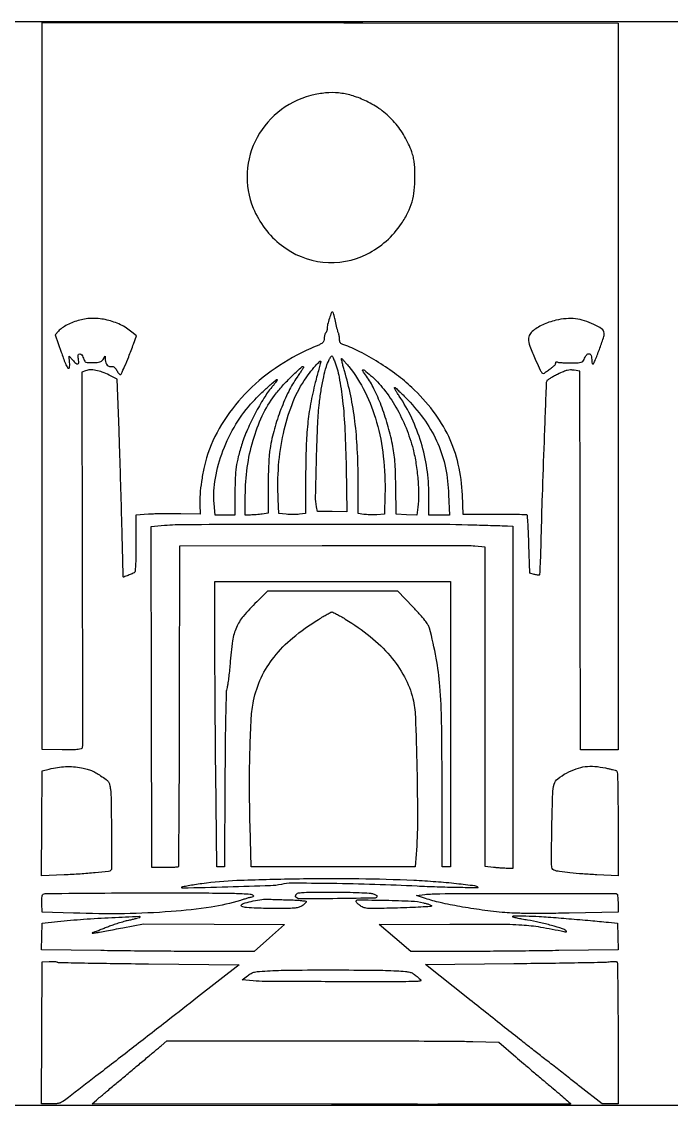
# Model space of a CAD drawing. Header units: millimetres. Extents: x 7 to 202, y 10 to 284.
# Drawn here: x 50.6 to 86.5, y 148 to 208 of the extents above; entities that cross this region are included whole.
import ezdxf

# ---------------------------------------------------------------- set-up
doc = ezdxf.new("R2010")
doc.units = ezdxf.units.MM
doc.layers.add('CUT', color=1, linetype='Continuous')
doc.layers.add('ENGRAVE', color=7, linetype='Continuous')

msp = doc.modelspace()

# ---------------------------------------------------------------- linework, layer by layer
at = {"layer": 'CUT'}
msp.add_lwpolyline([(12.5, 148), (122.5, 148), (122.5, 208), (12.5, 208)], close=True, dxfattribs=at)
at = {"layer": 'ENGRAVE', "extrusion": (0, 0, -1)}
for points in [[(-69.437, 207.943), (-83.574, 207.923), (-83.574, 187.801), (-83.574, 167.679), (-82.538, 167.68), (-81.503, 167.68), (-81.483, 176.734, 0.000031), (-81.476, 180.306, 0.000042), (-81.47, 183.549, 0.000029), (-81.465, 186.269, 0.00043), (-81.464, 187.221), (-81.464, 188.653), (-81.137, 188.702, -0.041787), (-80.94, 188.715, -0.05746), (-80.764, 188.692, -0.039808), (-80.555, 188.621, -0.010293), (-80.231, 188.473, -0.010084), (-80.007, 188.36, -0.014426), (-79.814, 188.25, -0.010241), (-79.66, 188.152, -0.171367), (-79.624, 188.104, -0.066966), (-79.593, 187.924, -0.00011), (-79.475, 184.736, -0.001007), (-79.372, 181.766, -0.002158), (-79.307, 179.475, 0.002082), (-79.284, 178.671, 0.003407), (-79.258, 177.99, 0.000537), (-79.229, 177.388, 0.263812), (-79.21, 177.357, 0.142176), (-79.179, 177.351, 0.015821), (-79.107, 177.358, 0.018239), (-79.02, 177.374, 0.013823), (-78.925, 177.396), (-78.688, 177.461), (-78.639, 179.046, -0.002641), (-78.617, 179.657, -0.004211), (-78.59, 180.18, -0.001033), (-78.563, 180.635, -0.183304), (-78.543, 180.678, -0.190928), (-78.5, 180.696, -0.000886), (-77.997, 180.71, -0.003952), (-77.423, 180.72, -0.002466), (-76.75, 180.722), (-75.002, 180.721), (-74.956, 181.796, -0.04582), (-74.727, 183.496, -0.053718), (-74.196, 185.031, -0.052866), (-73.341, 186.438, -0.042234), (-72.15, 187.754, -0.028059), (-71.316, 188.448, -0.019722), (-70.308, 189.136, -0.019956), (-69.279, 189.725, -0.036045), (-68.389, 190.109, 0.03664), (-68.266, 190.162, 0.112676), (-68.197, 190.221, 0.118195), (-68.163, 190.301, 0.042392), (-68.152, 190.427, -0.025034), (-68.147, 190.527, -0.020707), (-68.132, 190.632, -0.021199), (-68.11, 190.728, -0.051339), (-68.084, 190.795, 0.046212), (-68.053, 190.874, 0.008716), (-68.011, 191.023, 0.009249), (-67.969, 191.2, 0.00836), (-67.932, 191.384, -0.011196), (-67.894, 191.563, -0.014494), (-67.852, 191.726, -0.012203), (-67.809, 191.859, -0.113218), (-67.777, 191.909, -0.535249), (-67.711, 191.896, -0.015868), (-67.592, 191.579, -0.022484), (-67.492, 191.234, -0.059324), (-67.462, 190.979, 0.044775), (-67.456, 190.915, 0.045336), (-67.439, 190.854, 0.049408), (-67.414, 190.804, 0.115396), (-67.385, 190.775, -0.15545), (-67.355, 190.74, -0.037151), (-67.331, 190.668, -0.034666), (-67.314, 190.576, -0.028311), (-67.308, 190.477, 0.08261), (-67.282, 190.321, 0.146968), (-67.207, 190.216, 0.057002), (-67.037, 190.113, 0.00468), (-66.562, 189.901, -0.047844), (-64.586, 188.804, -0.05165), (-62.909, 187.376, -0.053826), (-61.618, 185.695, -0.061633), (-60.785, 183.849, -0.025045), (-60.635, 183.263, -0.014227), (-60.509, 182.541, -0.014227), (-60.426, 181.824, -0.029354), (-60.41, 181.261), (-60.426, 180.724), (-59.36, 180.75, -0.005526), (-58.899, 180.756, -0.004279), (-58.398, 180.753, -0.004327), (-57.93, 180.742, -0.01038), (-57.583, 180.723), (-56.873, 180.671), (-56.873, 179.11, 0.002964), (-56.869, 178.347, 0.011796), (-56.852, 177.879, 0.011523), (-56.827, 177.567, 0.22778), (-56.777, 177.487, 0.045672), (-56.672, 177.433, 0.006584), (-56.447, 177.344, 0.001865), (-56.2, 177.252, 0.387288), (-56.178, 177.261, 0.105322), (-56.176, 177.27, 0.000007), (-56.155, 178.046, 0.00027), (-56.133, 178.902, 0.000163), (-56.108, 179.918, -0.000828), (-56.075, 181.135, -0.000462), (-56.032, 182.616, -0.000461), (-55.986, 184.114, -0.000749), (-55.944, 185.386), (-55.846, 188.208), (-55.396, 188.432, -0.028964), (-55.013, 188.597, -0.041557), (-54.656, 188.694, -0.048641), (-54.343, 188.72, -0.088057), (-54.09, 188.672), (-53.878, 188.591), (-53.903, 178.251, 0.000249), (-53.91, 174.278, 0.000408), (-53.912, 170.914, 0.000029), (-53.912, 167.89, 0.058022), (-53.9, 167.795, 0.272771), (-53.842, 167.735, 0.044533), (-53.675, 167.703, 0.022289), (-53.376, 167.688, 0.003455), (-52.784, 167.688), (-51.694, 167.697), (-51.694, 187.829), (-51.694, 207.962), (-53.497, 207.963, 0.000406), (-54.74, 207.962, 0.000019), (-58.924, 207.957, 0.000032), (-63.891, 207.951, 0.000023)], [(-66.81, 203.97, -0.108229), (-64.937, 203.135, -0.109335), (-63.593, 201.596, -0.110916), (-63.036, 199.653, -0.114153), (-63.372, 197.68, -0.127103), (-64.935, 195.621, -0.142212), (-67.236, 194.685, -0.143295), (-69.667, 195.129, -0.129664), (-71.587, 196.825, -0.031896), (-71.942, 197.436, -0.045478), (-72.169, 198.02, -0.04391), (-72.292, 198.651, -0.027193), (-72.33, 199.407, -0.008178), (-72.32, 199.882, -0.022928), (-72.293, 200.214, -0.029252), (-72.24, 200.493, -0.022934), (-72.152, 200.788, -0.047618), (-71.755, 201.647, -0.047482), (-71.203, 202.416, -0.047975), (-70.522, 203.06, -0.050832), (-69.743, 203.548, -0.032918), (-68.987, 203.862, -0.046123), (-68.277, 204.032, -0.047712), (-67.566, 204.065, -0.038915)], [(-53.766, 191.476, -0.025687), (-53.406, 191.36, -0.028893), (-53.075, 191.211, -0.031365), (-52.793, 191.042, -0.053849), (-52.586, 190.863), (-52.404, 190.668), (-52.74, 189.705, -0.00814), (-52.973, 189.07, -0.079511), (-53.116, 188.824, -0.64951), (-53.195, 188.845, -0.053882), (-53.208, 189.133), (-53.186, 189.471), (-53.376, 189.26, -0.029262), (-53.544, 189.094, -0.184784), (-53.654, 189.054, -0.384475), (-53.712, 189.107, -0.072363), (-53.704, 189.263, 0.057311), (-53.682, 189.522, 0.370462), (-53.764, 189.612, 0.305622), (-53.885, 189.55, 0.051784), (-53.992, 189.298, -0.08946), (-54.04, 189.205, -0.146845), (-54.111, 189.154, -0.072866), (-54.234, 189.131, -0.010569), (-54.491, 189.125, -0.013703), (-54.735, 189.132, -0.060351), (-54.877, 189.157, -0.096194), (-54.974, 189.209, -0.070665), (-55.057, 189.298), (-55.177, 189.471), (-55.181, 189.269, -0.084663), (-55.212, 189.111, -0.109019), (-55.292, 188.986, -0.121178), (-55.41, 188.916, -0.12235), (-55.546, 188.909, 0.123028), (-55.613, 188.905, 0.089793), (-55.68, 188.871, 0.068622), (-55.745, 188.805, 0.036716), (-55.806, 188.709, -0.018396), (-55.858, 188.62, -0.02282), (-55.913, 188.542, -0.021976), (-55.964, 188.482, -0.133531), (-55.998, 188.46, -0.373148), (-56.061, 188.488, -0.004937), (-56.252, 188.909, -0.010411), (-56.478, 189.448, -0.004971), (-56.746, 190.149), (-56.912, 190.597), (-56.659, 190.809, -0.062848), (-56.023, 191.22, -0.055427), (-55.278, 191.481, -0.055853), (-54.5, 191.571, -0.066203)], [(-80.138, 191.465, -0.022469), (-79.747, 191.354, -0.02995), (-79.404, 191.216, -0.031953), (-79.099, 191.047, -0.032656), (-78.82, 190.842, -0.120833), (-78.654, 190.615, -0.130392), (-78.618, 190.343, -0.063375), (-78.722, 189.942, -0.01116), (-79.028, 189.225, -0.002976), (-79.267, 188.707, -0.057931), (-79.36, 188.557, -0.275261), (-79.441, 188.527, -0.137808), (-79.543, 188.576, 0.014838), (-79.618, 188.638, 0.007614), (-79.715, 188.711, 0.00756), (-79.818, 188.784, 0.011301), (-79.91, 188.844, -0.037041), (-79.991, 188.903, -0.040967), (-80.06, 188.972, -0.044944), (-80.107, 189.039, -0.131645), (-80.121, 189.093, 0.070388), (-80.128, 189.137, 0.16846), (-80.146, 189.163, 0.197628), (-80.175, 189.17, 0.099137), (-80.21, 189.157, -0.115112), (-80.273, 189.135, -0.007626), (-80.466, 189.12, -0.010702), (-80.699, 189.11, -0.007783), (-80.958, 189.108, -0.005671), (-81.359, 189.116, -0.053465), (-81.53, 189.14, -0.131134), (-81.626, 189.193, -0.099632), (-81.694, 189.293, 0.049395), (-81.841, 189.558, 0.295066), (-81.98, 189.616, 0.305437), (-82.086, 189.513, 0.051131), (-82.116, 189.216, -0.107265), (-82.149, 189.067, -0.595358), (-82.211, 189.062, -0.049022), (-82.334, 189.305, -0.004618), (-82.569, 189.928, -0.011305), (-82.787, 190.566, -0.140036), (-82.794, 190.82, -0.193529), (-82.662, 191.001, -0.02529), (-82.235, 191.237, -0.038833), (-81.72, 191.441, -0.047929), (-81.214, 191.546, -0.047578), (-80.695, 191.553, -0.037407)], [(-67.114, 189.164, -0.016125), (-67.083, 189.061, -0.001074), (-67.003, 188.762, -0.001549), (-66.909, 188.406, -0.001158), (-66.808, 188.013, -0.016215), (-66.549, 186.833, -0.020306), (-66.388, 185.725, -0.017419), (-66.303, 184.48, -0.008065), (-66.275, 182.859), (-66.272, 180.774), (-65.943, 180.725, 0.025234), (-65.788, 180.709, 0.012619), (-65.591, 180.705, 0.012495), (-65.386, 180.71, 0.018012), (-65.205, 180.726), (-64.796, 180.777), (-64.757, 181.556, 0.031641), (-64.781, 183.417, 0.034787), (-65.042, 185.201, 0.037237), (-65.521, 186.806, 0.053314), (-66.193, 188.128, 0.019715), (-66.486, 188.541, 0.017721), (-66.821, 188.945, 0.027526), (-67.068, 189.194, 0.773484)], [(-67.866, 189.221, 0.048138), (-68.13, 188.312, 0.019182), (-68.322, 187.026, 0.015586), (-68.451, 185.383, 0.008119), (-68.515, 183.328), (-68.551, 180.868), (-67.738, 180.872), (-66.924, 180.877), (-66.875, 181.141, 0.051398), (-66.828, 181.711, 0.002093), (-66.877, 183.775, 0.003671), (-66.948, 185.775, 0.018071), (-67.037, 186.9, 0.011812), (-67.142, 187.652, 0.015411), (-67.275, 188.334, 0.016918), (-67.425, 188.902, 0.046435), (-67.58, 189.286, 0.011409), (-67.68, 189.469, 0.328731), (-67.726, 189.489, 0.239768), (-67.771, 189.452, 0.007071)], [(-68.662, 188.906, 0.055492), (-69.565, 187.494, 0.04584), (-70.206, 185.826, 0.041857), (-70.575, 183.919, 0.032059), (-70.668, 181.798), (-70.646, 180.724), (-70.224, 180.699, 0.012493), (-70.04, 180.693, 0.009168), (-69.836, 180.695, 0.009275), (-69.642, 180.705, 0.02027), (-69.495, 180.72), (-69.188, 180.766), (-69.184, 182.586, -0.012086), (-69.137, 184.351, -0.01833), (-69.003, 185.88, -0.020089), (-68.771, 187.283, -0.020086), (-68.427, 188.663, 0.004575), (-68.356, 188.914, 0.007319), (-68.301, 189.129, 0.002423), (-68.257, 189.315, 0.258733), (-68.264, 189.339, 0.421778), (-68.283, 189.339, 0.003982), (-68.392, 189.223, 0.00999), (-68.518, 189.08, 0.005946)], [(-66.157, 188.866, 0.142792), (-66.149, 188.838, 0.001938), (-66.053, 188.688, 0.005308), (-65.938, 188.515, 0.003443), (-65.802, 188.317, -0.038376), (-65.336, 187.529, -0.023427), (-64.905, 186.537, -0.02253), (-64.548, 185.45, -0.024787), (-64.302, 184.368, -0.024083), (-64.261, 184.04, -0.007226), (-64.229, 183.536, -0.006801), (-64.208, 182.937, -0.005305), (-64.201, 182.285), (-64.201, 180.778), (-63.864, 180.732, 0.009601), (-63.713, 180.714, 0.006253), (-63.539, 180.699, 0.006289), (-63.369, 180.689, 0.011912), (-63.231, 180.685), (-62.935, 180.685), (-62.935, 181.746, 0.034316), (-63.043, 183.315, 0.036666), (-63.364, 184.82, 0.038744), (-63.877, 186.178, 0.051466), (-64.557, 187.308, 0.023788), (-64.991, 187.831, 0.014837), (-65.545, 188.404, 0.008854), (-66.075, 188.902, 0.650645)], [(-69.871, 188.418, 0.050281), (-70.605, 187.648, 0.034845), (-71.277, 186.649, 0.033408), (-71.833, 185.512, 0.034887), (-72.224, 184.328, 0.023552), (-72.386, 183.536, 0.017808), (-72.491, 182.656, 0.018141), (-72.531, 181.807, 0.033813), (-72.492, 181.121), (-72.437, 180.679), (-71.861, 180.701), (-71.285, 180.724), (-71.267, 182.258, -0.004459), (-71.25, 183.072, -0.012231), (-71.219, 183.646, -0.016031), (-71.166, 184.12, -0.015144), (-71.082, 184.599, -0.019442), (-70.81, 185.7, -0.020581), (-70.458, 186.755, -0.022031), (-70.06, 187.678, -0.042902), (-69.649, 188.367, 0.006696), (-69.434, 188.676, 0.526631), (-69.452, 188.723, 0.233976), (-69.532, 188.704, 0.004327)], [(-64.699, 188.168, 0.153464), (-64.689, 188.136, 0.005473), (-64.611, 188.027, 0.009649), (-64.515, 187.899, 0.00656), (-64.4, 187.758, -0.03582), (-63.963, 187.151, -0.016931), (-63.484, 186.313, -0.016898), (-63.052, 185.421, -0.027814), (-62.755, 184.637, -0.013177), (-62.548, 183.916, -0.027596), (-62.433, 183.345, -0.025647), (-62.378, 182.738, -0.009918), (-62.36, 181.894), (-62.359, 180.685), (-61.81, 180.685), (-61.261, 180.685), (-61.208, 181.318, 0.065572), (-61.275, 182.722, 0.046377), (-61.699, 184.243, 0.044968), (-62.417, 185.714, 0.050769), (-63.363, 186.97, 0.013969), (-63.745, 187.36, 0.009295), (-64.204, 187.787, 0.003374), (-64.657, 188.188, 0.643845)], [(-71.921, 187.073, 0.038556), (-72.908, 185.873, 0.050735), (-73.599, 184.636, 0.051632), (-74.018, 183.304, 0.042067), (-74.194, 181.817), (-74.233, 180.685), (-73.667, 180.685), (-73.101, 180.685), (-73.1, 181.817, -0.037252), (-72.991, 183.261, -0.03559), (-72.668, 184.696, -0.035966), (-72.15, 186.055, -0.040146), (-71.458, 187.274, 0.009396), (-71.34, 187.455, 0.017305), (-71.253, 187.606, 0.01417), (-71.194, 187.724, 0.54756), (-71.207, 187.744, 0.187732), (-71.252, 187.727, 0.003191), (-71.445, 187.547, 0.007672), (-71.669, 187.33, 0.00497)], [(-75.595, 180.14, 0.000116), (-76.218, 180.121, 0.00015), (-76.79, 180.103, 0.000113), (-77.269, 180.089, 0.001342), (-77.455, 180.082), (-77.743, 180.072), (-77.743, 170.596), (-77.743, 161.12), (-77.447, 161.12, 0.011531), (-77.301, 161.124, 0.004509), (-77.1, 161.135, 0.004461), (-76.882, 161.151, 0.005536), (-76.68, 161.169), (-76.208, 161.219), (-76.208, 170.063), (-76.208, 178.908), (-75.652, 178.956, -0.02072), (-75.237, 178.975, -0.000347), (-72.938, 178.984, -0.000893), (-70.262, 178.987, -0.000594), (-67.193, 178.982), (-59.29, 178.959), (-59.275, 170.108, 0.000516), (-59.266, 166.71, 0.000853), (-59.25, 163.842, 0.000042), (-59.232, 161.256, 0.196503), (-59.212, 161.208, 0.177263), (-59.17, 161.188, 0.005135), (-58.97, 161.173, 0.009762), (-58.732, 161.162, 0.006499), (-58.459, 161.159), (-57.756, 161.159), (-57.736, 170.605), (-57.717, 180.051), (-58.465, 180.114, 0.020546), (-59.651, 180.166, 0.000317), (-66.485, 180.181, 0.0007), (-72.924, 180.181, 0.007135)], [(-74.29, 169.1), (-74.29, 161.197), (-74.06, 161.197), (-73.83, 161.197), (-73.83, 165.679, -0.003585), (-73.805, 169.173, -0.016344), (-73.709, 171.204, -0.02537), (-73.505, 172.763, -0.020108), (-73.132, 174.421, -0.074681), (-73.051, 174.607, -0.02555), (-72.882, 174.849, -0.018214), (-72.617, 175.164, -0.006398), (-72.216, 175.597), (-71.379, 176.476), (-67.775, 176.476), (-64.172, 176.476), (-63.564, 175.876, -0.022382), (-62.818, 175.071, -0.07451), (-62.44, 174.459, -0.066011), (-62.234, 173.724, -0.015056), (-62.09, 172.437, 0.005656), (-62.053, 172.033, 0.006247), (-62.007, 171.643, 0.005841), (-61.961, 171.311, 0.031615), (-61.922, 171.133, -0.061934), (-61.879, 170.856, -0.002025), (-61.848, 169.73, -0.003102), (-61.823, 168.204, -0.001087), (-61.805, 166.012), (-61.775, 161.197), (-61.562, 161.197), (-61.349, 161.197), (-61.298, 166.434, 0.000431), (-61.278, 168.634, 0.000387), (-61.262, 170.915, 0.000388), (-61.25, 172.962, 0.001219), (-61.247, 174.336), (-61.247, 177.003), (-67.769, 177.003), (-74.29, 177.003)], [(-68.466, 174.927, 0.034651), (-69.857, 173.954, 0.046621), (-70.957, 172.881, 0.051832), (-71.747, 171.729, 0.064558), (-72.215, 170.519, 0.05115), (-72.353, 169.517, 0.003495), (-72.435, 166.645, 0.00533), (-72.466, 163.781, 0.01773), (-72.399, 161.899), (-72.349, 161.197), (-67.804, 161.197), (-63.259, 161.197), (-63.201, 163.48, 0.005673), (-63.17, 165.724, 0.007593), (-63.195, 167.76, 0.00765), (-63.268, 169.439, 0.036069), (-63.393, 170.394, 0.058477), (-63.817, 171.678, 0.059093), (-64.526, 172.823, 0.052294), (-65.565, 173.88, 0.03225), (-66.98, 174.901, 0.005796), (-67.239, 175.059, 0.008357), (-67.472, 175.193, 0.004906), (-67.67, 175.3, 0.121693), (-67.73, 175.315, 0.116708), (-67.789, 175.3, 0.004985), (-67.984, 175.201, 0.00831), (-68.212, 175.075, 0.005799)], [(-53.872, 166.685, 0.01967), (-54.174, 166.616, 0.032011), (-54.422, 166.532, 0.0318), (-54.659, 166.416, 0.019097), (-54.924, 166.25, 0.010391), (-55.228, 166.034, 0.078289), (-55.352, 165.909, 0.101162), (-55.416, 165.764, 0.022607), (-55.463, 165.497, 0.028492), (-55.505, 164.893, 0.001759), (-55.523, 163.094, 0.000346), (-55.534, 161.122, 0.198816), (-55.491, 161.016, 0.171306), (-55.362, 160.954, 0.003381), (-54.624, 160.876, 0.00812), (-53.79, 160.808, 0.006758), (-52.902, 160.761), (-51.654, 160.712), (-51.674, 163.612), (-51.694, 166.512), (-52.078, 166.613, 0.024807), (-52.539, 166.709, 0.028909), (-52.983, 166.753, 0.029364), (-53.424, 166.745, 0.027201)], [(-82.883, 166.678, 0.002832), (-83.081, 166.634, 0.003585), (-83.264, 166.591, 0.002838), (-83.416, 166.553, 0.028998), (-83.478, 166.533, 0.296844), (-83.531, 166.46, 0.004326), (-83.554, 165.901, 0.006814), (-83.57, 165.07, 0.001399), (-83.574, 163.604), (-83.574, 160.713), (-82.408, 160.766, 0.006136), (-81.617, 160.811, 0.008618), (-80.913, 160.872, 0.008834), (-80.34, 160.943, 0.040761), (-80.014, 161.016, 0.273737), (-79.927, 161.112, 0.039541), (-79.894, 161.384, 0.014175), (-79.887, 161.923, 0.000982), (-79.913, 163.44, 0.002553), (-79.957, 165.267, 0.059541), (-80.034, 165.78, 0.161357), (-80.236, 166.084, 0.04471), (-80.723, 166.399, 0.035974), (-81.261, 166.635, 0.053246), (-81.761, 166.754, 0.052297), (-82.282, 166.767, 0.033214)], [(-72.26, 160.466, 0.006782), (-73.487, 160.39, 0.008338), (-74.63, 160.285, 0.003669), (-75.633, 160.168, 0.165893), (-75.818, 160.078, 0.674324), (-75.803, 160.042, 0.00076), (-74.7, 160.057, 0.00411), (-73.559, 160.085, 0.004463), (-72.449, 160.13, -0.004689), (-70.115, 160.224, -0.004269), (-67.706, 160.278, -0.002135), (-65.501, 160.3, -0.059357), (-64.93, 160.235, 0.049641), (-64.328, 160.154, 0.001728), (-61.966, 160.084, 0.000555), (-59.453, 160.02, 0.675938), (-59.423, 160.089, 0.150842), (-59.473, 160.115, 0.002681), (-59.773, 160.171, 0.006454), (-60.127, 160.23, 0.004228), (-60.536, 160.29, 0.024457), (-62.474, 160.459, 0.005781), (-65.722, 160.545, 0.006248), (-69.223, 160.554, 0.009541)], [(-60.707, 159.76, 0.002631), (-62.342, 159.738, 0.01559), (-63.196, 159.695, 0.154604), (-63.368, 159.624, 0.622775), (-63.349, 159.545, -0.011466), (-63.233, 159.516, -0.003359), (-63.057, 159.467, -0.003372), (-62.859, 159.409, -0.003611), (-62.666, 159.35, 0.039989), (-61.035, 158.975, 0.01744), (-58.824, 158.728, 0.015734), (-56.238, 158.611, 0.012208), (-53.421, 158.642), (-51.694, 158.703), (-51.672, 159.184, 0.011614), (-51.666, 159.41, 0.037505), (-51.677, 159.56, 0.061154), (-51.703, 159.655, 0.222256), (-51.748, 159.696, 0.073847), (-51.976, 159.731, 0.000198), (-55.149, 159.755, 0.001418), (-58.188, 159.769, 0.002473)], [(-69.974, 159.72, 0.019719), (-70.07, 159.685, 0.028971), (-70.151, 159.647, 0.028413), (-70.21, 159.609, 0.242608), (-70.224, 159.582, 0.409191), (-70.117, 159.474, 0.001305), (-68.032, 159.444, 0.001796), (-65.976, 159.427, 0.200153), (-65.728, 159.529, 0.181906), (-65.715, 159.558, 0.079263), (-65.719, 159.601, 0.063404), (-65.739, 159.65, 0.047211), (-65.772, 159.699, 0.187792), (-65.889, 159.764, 0.020433), (-66.2, 159.793, 0.012614), (-66.729, 159.808, 0.00186), (-67.797, 159.808, 0.003571), (-68.574, 159.799, 0.005492), (-69.246, 159.78, 0.003794), (-69.796, 159.753, 0.063819)], [(-83.523, 159.688, 0.163227), (-83.543, 159.647, 0.010253), (-83.559, 159.513, 0.01425), (-83.57, 159.348, 0.010049), (-83.574, 159.163), (-83.574, 158.69), (-80.859, 158.64, 0.002656), (-79.685, 158.625, 0.003916), (-78.654, 158.625, 0.004141), (-77.816, 158.639, 0.017198), (-77.311, 158.668, 0.010034), (-76.045, 158.813, 0.010809), (-74.817, 159.005, 0.011537), (-73.729, 159.225, 0.025064), (-72.909, 159.454), (-72.41, 159.621), (-72.871, 159.672, 0.026529), (-73.701, 159.719, 0.000425), (-78.401, 159.73, 0.000067), (-83.405, 159.737, 0.199234)], [(-65.409, 159.375, 0.007178), (-65.755, 159.361, 0.011885), (-66.046, 159.337, 0.00555), (-66.286, 159.31, 0.377945), (-66.311, 159.282, 0.171039), (-66.298, 159.246, 0.024234), (-66.245, 159.186, 0.025295), (-66.173, 159.12, 0.019088), (-66.088, 159.054, 0.075917), (-65.914, 158.966, 0.053819), (-65.699, 158.921, 0.02345), (-65.349, 158.902, 0.002809), (-64.573, 158.901, 0.004529), (-63.569, 158.914, 0.022292), (-63.003, 158.952, 0.061584), (-62.738, 159.016, 0.576776), (-62.722, 159.108, 0.108172), (-62.918, 159.209, 0.014027), (-63.377, 159.318, 0.017249), (-63.856, 159.4, 0.046157), (-64.201, 159.414, -0.003485), (-64.374, 159.407, -0.000697), (-64.682, 159.397, -0.000737), (-65.042, 159.385, -0.000688)], [(-72.794, 159.213, 0.012314), (-72.994, 159.159, 0.024902), (-73.148, 159.106, 0.033514), (-73.245, 159.058, 0.565886), (-73.246, 159.03, 0.125759), (-73.175, 159.007, 0.001324), (-72.655, 158.976, 0.004118), (-72.054, 158.947, 0.002653), (-71.356, 158.924, 0.001441), (-70.178, 158.893, 0.020253), (-69.755, 158.9, 0.059712), (-69.512, 158.944, 0.080768), (-69.312, 159.042, 0.018394), (-69.221, 159.112, 0.024586), (-69.143, 159.183, 0.023213), (-69.086, 159.247, 0.173534), (-69.073, 159.284, 0.417592), (-69.167, 159.377, 0.00188), (-70.708, 159.354, 0.006491), (-72.126, 159.308, 0.048087)], [(-57.093, 158.398, 0.129795), (-57.062, 158.381, 0.003545), (-56.91, 158.34, 0.007109), (-56.73, 158.296, 0.004789), (-56.522, 158.25, -0.014483), (-56.277, 158.191, -0.007756), (-55.977, 158.104, -0.007716), (-55.673, 158.006, -0.011957), (-55.414, 157.912, 0.000987), (-55.178, 157.819, 0.000995), (-54.941, 157.728, 0.000969), (-54.735, 157.649, 0.004026), (-54.61, 157.602, -0.001868), (-54.457, 157.546, -0.649139), (-54.457, 157.537, -0.156075), (-54.479, 157.533, -0.000908), (-54.687, 157.562, -0.009341), (-54.869, 157.591, -0.001341), (-55.242, 157.658, -0.001522), (-55.681, 157.741, -0.0013), (-56.145, 157.83), (-57.295, 158.055), (-61.203, 158.034), (-65.11, 158.013), (-64.272, 157.267), (-63.434, 156.521), (-60.825, 156.519, 0.001518), (-59.592, 156.522, 0.000739), (-58.018, 156.532, 0.000733), (-56.381, 156.548, 0.00106), (-54.933, 156.568), (-51.651, 156.618), (-51.673, 157.354), (-51.694, 158.09), (-52.538, 158.177, 0.007627), (-53.98, 158.304, 0.005992), (-55.545, 158.399, 0.001602), (-57.062, 158.468, 0.683555)], [(-79.201, 158.459, 0.008172), (-79.714, 158.426, 0.000973), (-80.849, 158.334, 0.001271), (-82.051, 158.23, 0.002276), (-83.037, 158.138), (-83.536, 158.09), (-83.558, 157.354), (-83.579, 156.618), (-80.297, 156.568, 0.000962), (-78.86, 156.548, 0.000691), (-77.255, 156.532, 0.000698), (-75.728, 156.52, 0.001508), (-74.553, 156.517), (-72.092, 156.517), (-71.216, 157.265), (-70.339, 158.013), (-74.252, 158.034, 0.002229), (-76.933, 158.037, 0.015425), (-78.246, 157.992, 0.025144), (-79.279, 157.873, 0.012267), (-80.582, 157.622, -0.016482), (-80.665, 157.606, -0.112735), (-80.707, 157.61, -0.426165), (-80.716, 157.627, -0.110377), (-80.697, 157.657, -0.120931), (-80.499, 157.779, -0.009099), (-79.89, 157.961, -0.013338), (-79.21, 158.131, -0.016514), (-78.568, 158.252, 0.007333), (-78.252, 158.306, 0.01196), (-77.985, 158.361, 0.005661), (-77.766, 158.415, 0.341962), (-77.743, 158.445, 0.398474), (-77.782, 158.487, 0.011247), (-78.05, 158.495, 0.011562), (-78.467, 158.489, 0.002383)], [(-52.52, 155.934, -0.193666), (-52.57, 155.913, -0.000144), (-54.027, 155.884, -0.00158), (-55.656, 155.857, -0.000963), (-57.58, 155.835), (-62.588, 155.788), (-60.287, 153.98, 0.001025), (-58.651, 152.701, 0.000563), (-56.644, 151.141, 0.000561), (-54.666, 149.611, 0.001209), (-53.139, 148.439, 0.011658), (-52.839, 148.22, 0.062998), (-52.661, 148.128, 0.071314), (-52.475, 148.088, 0.017336), (-52.16, 148.077), (-51.655, 148.077), (-51.674, 152.009), (-51.694, 155.941), (-52.081, 155.964, 0.013176), (-52.233, 155.969, 0.018149), (-52.369, 155.965, 0.014944), (-52.48, 155.954, 0.166208)], [(-71.304, 155.448, 0.006038), (-71.798, 155.415, 0.042224), (-72.036, 155.376, 0.073214), (-72.206, 155.306, 0.039152), (-72.392, 155.174, 0.006487), (-72.627, 154.973, 0.248072), (-72.651, 154.91, 0.358538), (-72.61, 154.87, 0.010582), (-72.353, 154.858, 0.007259), (-70.925, 154.838, 0.000756), (-67.572, 154.846, 0.000361), (-64.025, 154.862, 0.020055), (-63.362, 154.892), (-62.753, 154.944), (-63.055, 155.174, 0.039014), (-63.262, 155.307, 0.069404), (-63.451, 155.378, 0.037057), (-63.722, 155.418, 0.004615), (-64.316, 155.454, 0.011287), (-65.52, 155.489, 0.001938), (-67.808, 155.496, 0.001943), (-70.095, 155.485, 0.011207)], [(-83.517, 155.936, 0.192571), (-83.54, 155.88, 0.000292), (-83.557, 154.749, 0.002252), (-83.57, 153.477, 0.001381), (-83.574, 151.977), (-83.574, 148.077), (-83.133, 148.079), (-82.692, 148.082), (-81.464, 149.047, -0.000355), (-80.899, 149.49, -0.000197), (-80.208, 150.031, -0.000197), (-79.509, 150.578, -0.000318), (-78.913, 151.042, 0.001364), (-78.246, 151.565, 0.000479), (-77.292, 152.318, 0.000476), (-76.244, 153.149, 0.000558), (-75.252, 153.939), (-72.913, 155.804), (-77.803, 155.853, -0.000818), (-79.704, 155.874, -0.001216), (-81.368, 155.9, -0.000518), (-82.792, 155.928, -0.025262), (-83.075, 155.948, 0.015647), (-83.227, 155.961, 0.021359), (-83.363, 155.963, 0.01886), (-83.474, 155.956, 0.1747)], [(-75.532, 151.534), (-76.965, 151.491), (-77.906, 150.685, -0.000815), (-78.341, 150.314, -0.000445), (-78.876, 149.86, -0.000444), (-79.42, 149.399, -0.000706), (-79.887, 149.007, 0.001652), (-80.287, 148.668, 0.002622), (-80.627, 148.376, 0.000587), (-80.924, 148.117, 0.117695), (-80.946, 148.086, 0.531181), (-80.933, 148.066, 0.000014), (-77.066, 148.059, 0.00056), (-72.792, 148.055, 0.000335), (-67.711, 148.06), (-54.457, 148.082), (-54.692, 148.29, 0.005972), (-54.85, 148.427, 0.000404), (-55.304, 148.809, 0.00058), (-55.847, 149.265, 0.000435), (-56.445, 149.765, -0.000221), (-57.049, 150.269, -0.000277), (-57.61, 150.738, -0.000222), (-58.079, 151.131, -0.002159), (-58.278, 151.299), (-58.592, 151.568), (-66.345, 151.573, 0.000527), (-69.419, 151.572, 0.00068), (-72.242, 151.564, 0.000514), (-74.608, 151.551, 0.006011)]]:
    msp.add_lwpolyline(points, format="xyb", close=True, dxfattribs=at)

doc.saveas('drawing.dxf')
